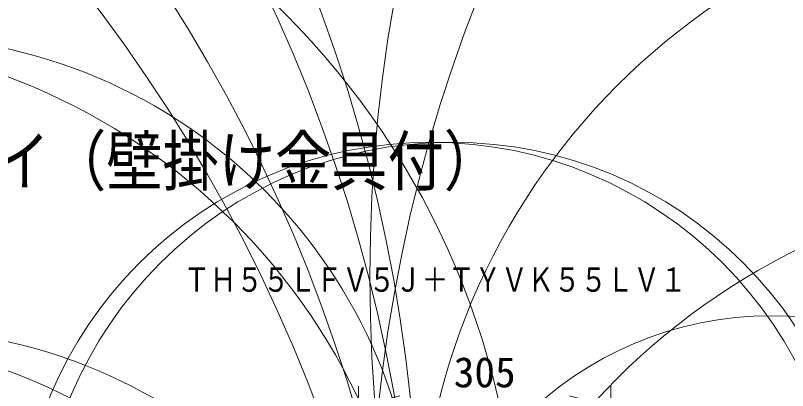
# Model space of a CAD drawing. Units: millimetres, scale not verified. Extents: x -151 to 227, y -90 to 142.
# Drawn here: x 16.83 to 63.5, y 40.97 to 63.65 of the extents above; entities that cross this region are included whole.
import ezdxf
from ezdxf.enums import TextEntityAlignment as Align

# ---------------------------------------------------------------- set-up
doc = ezdxf.new("R2010")
doc.units = ezdxf.units.MM
doc.header["$LTSCALE"] = 0.125
for name, color, linetype, lineweight in [('0-0_0', 7, 'Continuous', 18), ('0-5_SUNPO', 3, 'Continuous', 18), ('0-6_GAIKEI', 8, 'Continuous', 18)]:
    doc.layers.add(name, color=color, linetype=linetype, lineweight=lineweight)
doc.layers.add('0-2_MOJI1', color=7, linetype='Continuous')
doc.layers.add('0-4_TOUROKU', color=7, linetype='Continuous')
doc.styles.add('ＭＳ ゴシック', font='')
doc.styles.get('ＭＳ ゴシック').set_extended_font_data('MS Gothic')

# ---------------------------------------------------------------- blocks, each defined once
blk = doc.blocks.new('_Open30')
at = {"layer": '0-0_0'}
blk.add_line((0, 0), (-1, 0), dxfattribs=at)
blk.add_lwpolyline([(-1, 0.26795), (0, 0), (-1, -0.26795)], dxfattribs=at)
blk = doc.blocks.new('D3')
at = {"layer": '0-5_SUNPO'}
for p, q in [((102.0661, 224.0193), (102.0661, 228.7369)), ((117.317, 223.9618), (117.317, 228.7369)), ((114.817, 227.4869), (104.5661, 227.4869))]:
    blk.add_line(p, q, dxfattribs=at)
at = {"layer": '0-5_SUNPO', "xscale": 2.5, "yscale": 2.5, "rotation": 180}
blk.add_blockref('_Open30', (102.0661, 227.4869), dxfattribs=at)
at = {"layer": '0-5_SUNPO', "xscale": 2.5, "yscale": 2.5}
blk.add_blockref('_Open30', (117.317, 227.4869), dxfattribs=at)
at = {"layer": '0-5_SUNPO', "color": 7, "style": 'ＭＳ ゴシック'}
blk.add_text('305', height=1.833, dxfattribs=at).set_placement((107.8166, 228.1119), align=Align.BOTTOM_LEFT)

msp = doc.modelspace()

# ---------------------------------------------------------------- linework, layer by layer
at = {"layer": '0-6_GAIKEI', "color": 1}
for centre, radius in [((132.8275, 47.8361), 94.5702), ((-55.0453, 30.6349), 96.2443), ((132.8275, 30.1361), 94.5702), ((-55.0453, 23.8303), 96.2443), ((-55.0453, 12.9349), 96.2443), ((-55.0453, 6.1303), 96.2443), ((-0.9582, 29.6898), 48.1785), ((82.0889, 30.5247), 40.852), ((2.9739, 24.0854), 38.2634), ((9.3984, 30.5944), 31.8006), ((41.9487, 31.0438), 24.9371), ((43.2071, 31.0452), 24.9386), ((82.0697, 12.8247), 40.8328), ((62.5228, 24.2022), 21.2883), ((3.0797, 6.3853), 38.1576), ((9.3984, 12.8944), 31.8006)]:
    msp.add_circle(centre, radius, dxfattribs=at)

# ---------------------------------------------------------------- block references
at = {"layer": '0-5_SUNPO'}
msp.add_blockref('D3', (-64.4907, -187.4967), dxfattribs=at)

# ---------------------------------------------------------------- texts
at = {"layer": '0-2_MOJI1', "style": 'ＭＳ ゴシック', "width": 0.85}
msp.add_text('マルチスクリーン対応ディスプレイ（壁掛け金具付）', height=2.933, dxfattribs=at).set_placement((-35.4907, 52.5033), align=Align.BOTTOM_LEFT)
at = {"layer": '0-4_TOUROKU', "style": 'ＭＳ ゴシック', "width": 0.8}
msp.add_text('ＴＨ５５ＬＦＶ５Ｊ＋ＴＹＶＫ５５ＬＶ１', height=1.466, dxfattribs=at).set_placement((26.9893, 46.5033), align=Align.BOTTOM_LEFT)

doc.saveas('drawing.dxf')
